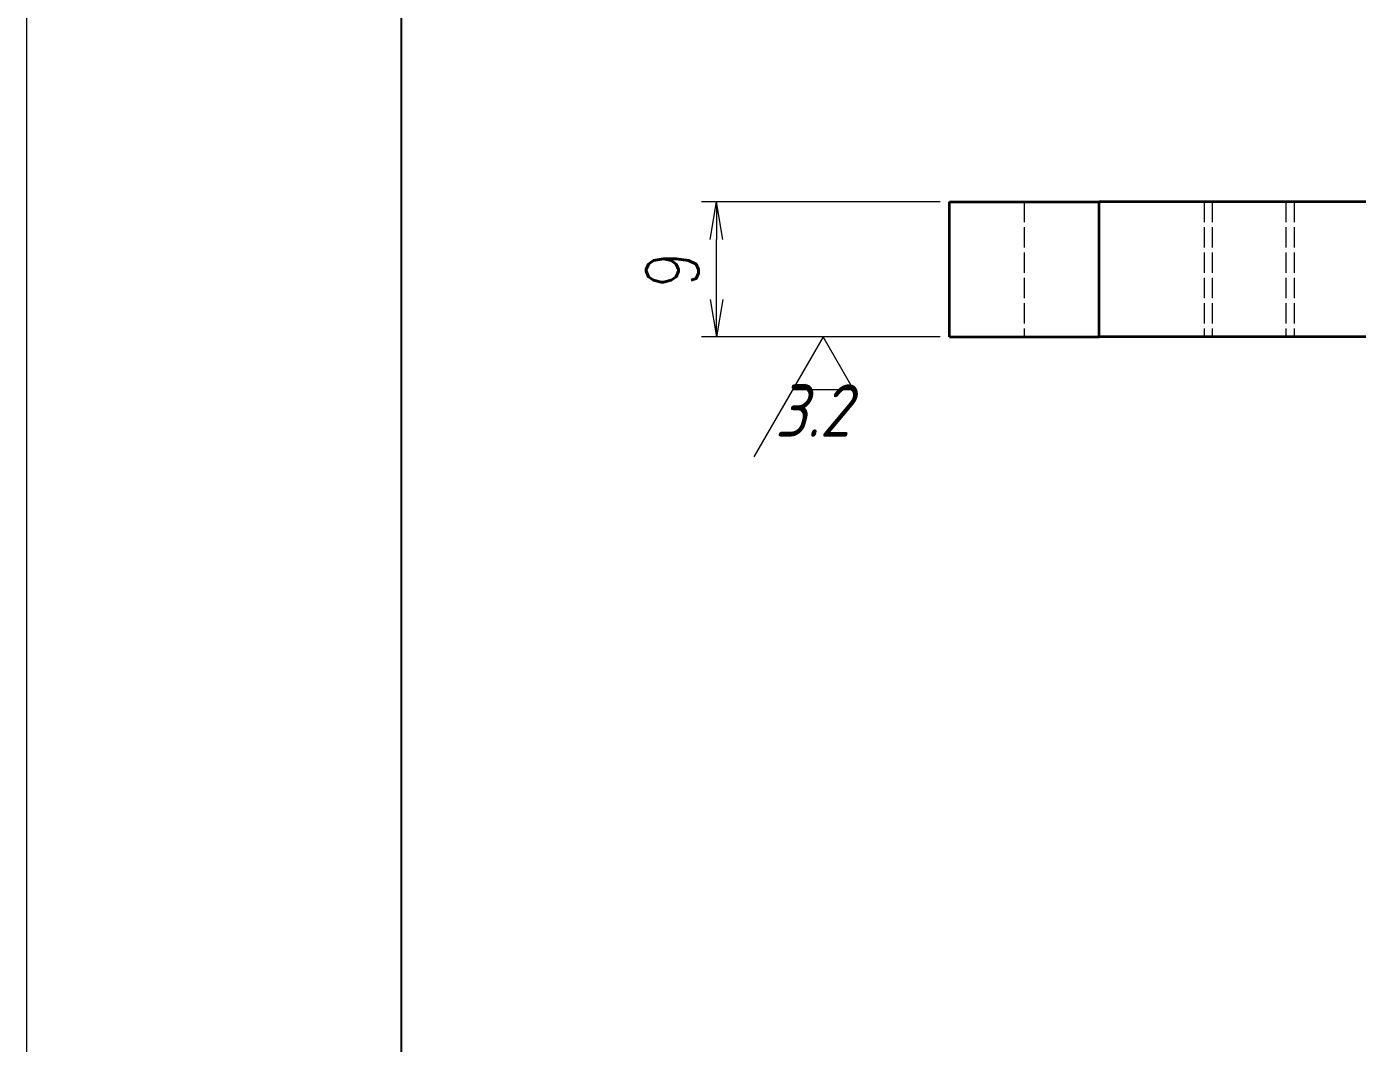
# Model space of a CAD drawing. Header units: millimetres. Extents: x -51813 to 38145, y -10860 to 38732.
# Drawn here: x -48316.7 to -48227.9, y 37835.7 to 37903.5 of the extents above; entities that cross this region are included whole.
import ezdxf
from ezdxf.enums import TextEntityAlignment as Align

# ---------------------------------------------------------------- set-up
doc = ezdxf.new("R2010")
doc.units = ezdxf.units.MM
doc.header["$LTSCALE"] = 0.5
doc.linetypes.add('DASHED', pattern=[15, 12, -3])
doc.layers.add('SYMBOL', color=7, linetype='Continuous')
doc.layers.add('图\\M+19E79\\M+195B6\\M+18E9A', color=7, linetype='Continuous')
for name, color, linetype, lineweight in [('图框', 7, 'Continuous', 18), ('标注线', 3, 'Continuous', 18), ('细实线', 3, 'Continuous', 18)]:
    doc.layers.add(name, color=color, linetype=linetype, lineweight=lineweight)
doc.layers.add('打印-禁用', color=7, linetype='Continuous', lineweight=15, plot=False)
doc.styles.add('DIM', font='romans.shx', dxfattribs={"width": 0.8, "bigfont": 'bigfont.shx'})
doc.styles.add('机械长仿宋', font='gbenor.shx', dxfattribs={"height": 1, "bigfont": 'gbcbig.shx'})
doc.dimstyles.new('DEH 1-1$0', dxfattribs={"dimtxt": 3.5, "dimasz": 2.5, "dimexe": 1, "dimexo": 0.625, "dimgap": 1.2, "dimtad": 1, "dimzin": 9, "dimdsep": 46, "dimtxsty": 'DIM', "dimblk": 'OPEN', "dimcen": 0, "dimclrd": 8, "dimclre": 8, "dimclrt": 2, "dimazin": 2, "dimtfac": 0.5, "dimtmove": 0, "dimatfit": 3, "dimldrblk": 'OPEN', "dimfxl": 0, "dimtolj": 2, "dimlwd": 18, "dimlwe": 18, "dimarcsym": 0})

# ---------------------------------------------------------------- blocks, each defined once
blk = doc.blocks.new('GZDEH零件A4图框V01版')
at = {"layer": '图\\M+19E79\\M+195B6\\M+18E9A', "linetype": 'Continuous'}
blk.add_line((25, 292), (25, 13.5), dxfattribs=at)
at = {"layer": '打印-禁用', "linetype": 'Continuous'}
blk.add_line((0, 297), (0, 0), dxfattribs=at)
blk = doc.blocks.new('DEH A4')
at = {"layer": '图框'}
blk.add_blockref('GZDEH零件A4图框V01版', (0, 0), dxfattribs=at)
blk = doc.blocks.new('_Open')
at = {"color": 0, "linetype": 'ByBlock', "lineweight": -2}
for p, q in [((-1, 0.167), (0, 0)), ((-1, -0.167), (0, 0)), ((0, 0), (-1, 0))]:
    blk.add_line(p, q, dxfattribs=at)
blk = doc.blocks.new('*D19')
at = {"layer": 'Defpoints', "color": 0, "transparency": 16777216}
for p in [(-48270.683, 37891.778), (-48255.145, 37891.778), (-48255.145, 37882.778)]:
    blk.add_point(p, dxfattribs=at)
at = {"layer": '标注线', "color": 8, "lineweight": 18, "transparency": 16777216}
for p, q in [((-48255.77, 37891.778), (-48271.683, 37891.778)), ((-48270.683, 37885.278), (-48270.683, 37889.278)), ((-48255.77, 37882.778), (-48271.683, 37882.778))]:
    blk.add_line(p, q, dxfattribs=at)
at = {"layer": '标注线', "color": 8, "lineweight": 18, "transparency": 16777216, "xscale": 2.5, "yscale": 2.5, "zscale": 2.5}
for p, rotation in [((-48270.683, 37891.778), 90), ((-48270.683, 37882.778), 270)]:
    blk.add_blockref('_Open', p, dxfattribs=dict(at, rotation=rotation))
at = {"layer": '标注线', "color": 2, "transparency": 16777216, "insert": (-48273.633, 37887.278), "char_height": 3.5, "attachment_point": 5, "rotation": 90, "style": 'DIM'}
blk.add_mtext('\\A2;9', dxfattribs=at)
blk = doc.blocks.new('FINISHER_BL')
at = {"layer": '细实线'}
for p, q in [((0, 0), (-4.619, -8)), ((2.021, -3.5), (0, 0)), ((-2.021, -3.5), (2.021, -3.5))]:
    blk.add_line(p, q, dxfattribs=at)
at = {"layer": '细实线', "color": 2, "style": '机械长仿宋', "oblique": 15}
blk.add_attdef('0.0', text='', height=3.5, dxfattribs=at).set_placement((-3.214, -3.157), align=Align.TOP_LEFT)

msp = doc.modelspace()

# ---------------------------------------------------------------- linework, layer by layer
at = {"color": 7, "lineweight": 35, "ltscale": 0.25}
for p, q in [((-48255.145, 37891.778), (-48245.145, 37891.778)), ((-48255.145, 37882.778), (-48245.145, 37882.778))]:
    msp.add_line(p, q, dxfattribs=at)
at = {"color": 7, "lineweight": 35, "ltscale": 0.225}
for p, q in [((-48255.145, 37882.778), (-48255.145, 37891.778)), ((-48245.145, 37882.778), (-48245.145, 37891.778))]:
    msp.add_line(p, q, dxfattribs=at)
at = {"color": 1, "linetype": 'DASHED', "lineweight": 13, "ltscale": 0.225}
for p, q in [((-48250.145, 37891.778), (-48250.145, 37882.778)), ((-48238.145, 37891.778), (-48238.145, 37882.778)), ((-48238.145, 37891.778), (-48238.145, 37882.778)), ((-48237.604, 37891.778), (-48237.604, 37882.778)), ((-48237.604, 37891.778), (-48237.604, 37882.778)), ((-48232.687, 37891.778), (-48232.687, 37882.778)), ((-48232.687, 37891.778), (-48232.687, 37882.778)), ((-48232.145, 37891.778), (-48232.145, 37882.778)), ((-48232.145, 37891.778), (-48232.145, 37882.778))]:
    msp.add_line(p, q, dxfattribs=at)
at = {"color": 7, "lineweight": 35}
for p, q in [((-48139.145, 37891.778), (-48245.145, 37891.778)), ((-48139.145, 37882.778), (-48245.145, 37882.778))]:
    msp.add_line(p, q, dxfattribs=at)

# ---------------------------------------------------------------- block references
at = {"layer": 'SYMBOL'}
msp.add_blockref('FINISHER_BL', (-48263.573, 37882.778), dxfattribs=at).add_auto_attribs({'0.0': '3.2'})
at = {"layer": '图框'}
msp.add_blockref('DEH A4', (-48316.714, 37767.86), dxfattribs=at)

# ---------------------------------------------------------------- dimensions: what is measured, and where the dimension line sits
at = {"layer": '标注线'}
dim = msp.add_linear_dim(base=(-48270.683, 37891.778), p1=(-48255.145, 37882.778), p2=(-48255.145, 37891.778), angle=90, dimstyle='DEH 1-1$0', dxfattribs=at)
dim.commit()
dim.dimension.update_dxf_attribs({"geometry": '*D19', "text_midpoint": (-48273.633, 37887.278)})

doc.saveas('drawing.dxf')
